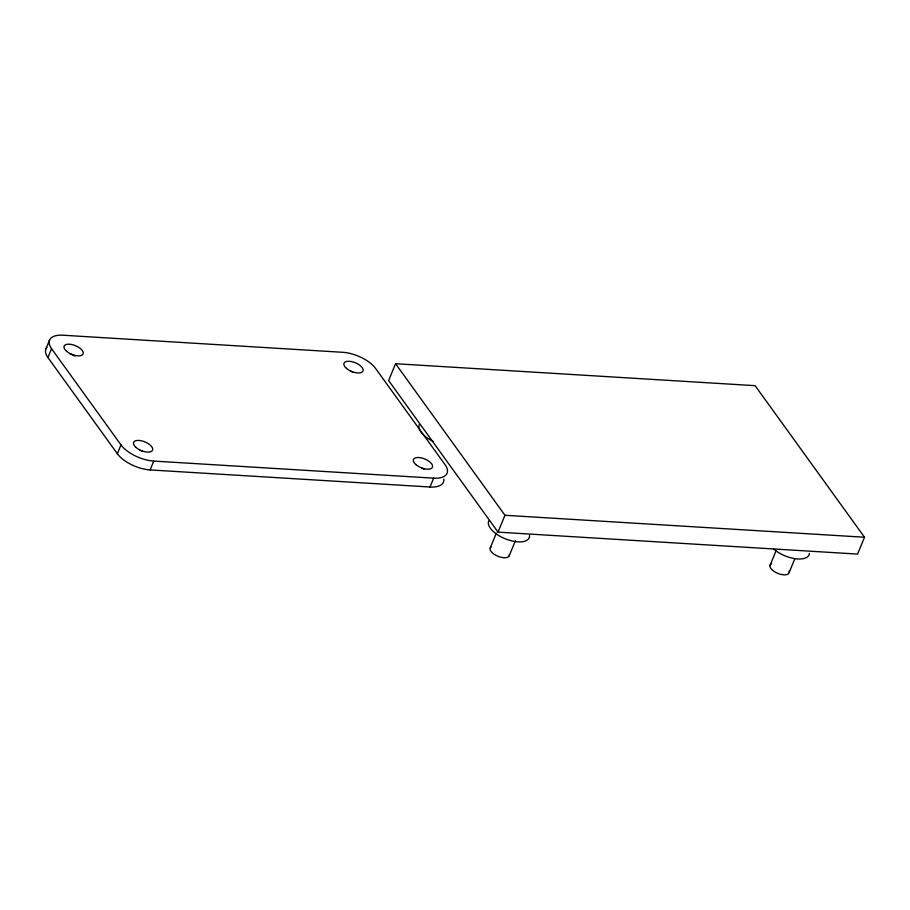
<?xml version="1.0" encoding="UTF-8"?>
<svg xmlns="http://www.w3.org/2000/svg" width="910" height="910" viewBox="0 0 910 910"><rect width="100%" height="100%" fill="white"/><g stroke="black" fill="none" stroke-linecap="round" stroke-linejoin="round"><path stroke-width="1.36" d="M45.966 348.792L49.595 339.942M47.911 357.528L51.54 348.678A26.072 12.001 22.3 0 1 62.949 335.221L342.82 352.307A26.072 12.001 22.3 0 1 375.602 368.47L445.058 464.703A26.072 12.001 22.3 0 1 433.661 478.159L430.021 487.009L150.15 469.924A26.072 12.001 22.3 0 1 117.367 453.76L47.911 357.528A26.072 12.001 22.3 0 1 46.819 347.449M117.367 453.76L120.996 444.91L51.54 348.678M150.15 469.924L153.779 461.074L433.661 478.159M395.554 363.716L388.638 380.573L498.032 532.134L857.584 554.088L864.5 537.23L755.107 385.669L395.554 363.716L504.948 515.276L864.5 537.23M490.217 548.048L496.359 533.067M498.032 532.134L504.948 515.276M509.225 555.771L515.378 540.779M769.962 565.611L776.105 550.63M789.232 572.39L794.862 558.649M509.35 554.497A10.26 4.721 22.3 0 1 497.998 556.306A10.26 4.721 22.3 0 1 490.979 547.047M529.54 535.376A21.897 10.078 22.3 0 1 507.177 539.539A21.897 10.078 22.3 0 1 488.807 520.85M433.422 441.532A21.897 10.078 22.3 0 1 421.933 433.331M421.057 432.25A21.897 10.078 22.3 0 1 419.419 424.458M789.095 571.036A10.26 4.721 22.3 0 1 777.606 573.289A10.26 4.721 22.3 0 1 771.612 563.677M809.411 553.405A21.897 10.078 22.3 0 1 795.897 558.785A21.897 10.078 22.3 0 1 773.636 549.026M153.779 461.074A26.072 12.001 22.3 0 1 120.996 444.91M443.841 479.115A26.072 12.001 22.3 0 1 430.021 487.009M421.671 468.07A10.26 4.721 22.3 0 1 424.026 469.276M140.174 450.336A10.26 4.721 22.3 0 1 142.643 451.371M350.248 371.075A10.26 4.721 22.3 0 1 352.727 372.065M70.081 353.888A10.26 4.721 22.3 0 1 74.904 356.083M416.257 464.873A10.26 4.721 22.3 0 0 432.341 467.49A10.26 4.721 22.3 0 0 420.306 457.696A10.26 4.721 22.3 0 0 416.257 464.873M346.414 368.311A10.26 4.721 22.3 0 0 362.737 371.485A10.26 4.721 22.3 0 0 351.362 361.554A10.26 4.721 22.3 0 0 346.414 368.311M66.748 351.397A10.26 4.721 22.3 0 0 82.947 354.274A10.26 4.721 22.3 0 0 71.207 344.412A10.26 4.721 22.3 0 0 66.748 351.397M135.783 447.254A10.26 4.721 22.3 0 0 152.22 450.757A10.26 4.721 22.3 0 0 141.289 440.77A10.26 4.721 22.3 0 0 135.783 447.254"/></g></svg>
